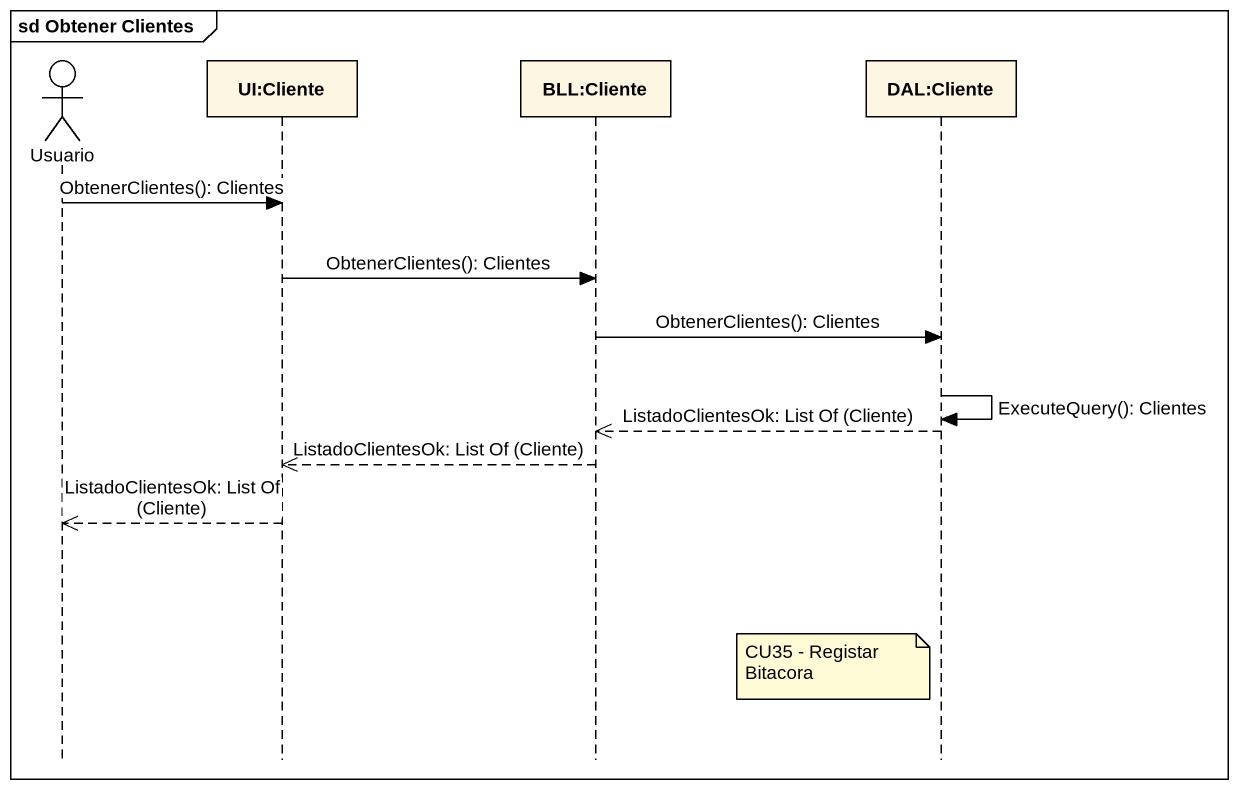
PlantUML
@startuml
mainframe sd Obtener Clientes
hide footbox
actor Usuario
participant "UI:Cliente" as UI_Cliente
participant "BLL:Cliente" as BLL_Cliente
participant "DAL:Cliente" as DAL_Cliente

Usuario -> UI_Cliente : ObtenerClientes(): Clientes
UI_Cliente -> BLL_Cliente : ObtenerClientes(): Clientes
BLL_Cliente -> DAL_Cliente : ObtenerClientes(): Clientes
DAL_Cliente -> DAL_Cliente : ExecuteQuery(): Clientes
DAL_Cliente -->> BLL_Cliente : ListadoClientesOk: List Of (Cliente)
BLL_Cliente -->> UI_Cliente : ListadoClientesOk: List Of (Cliente)
UI_Cliente -->> Usuario : ListadoClientesOk: List Of (Cliente)
note left of DAL_Cliente : CU35 - Registar Bitacora
@enduml
